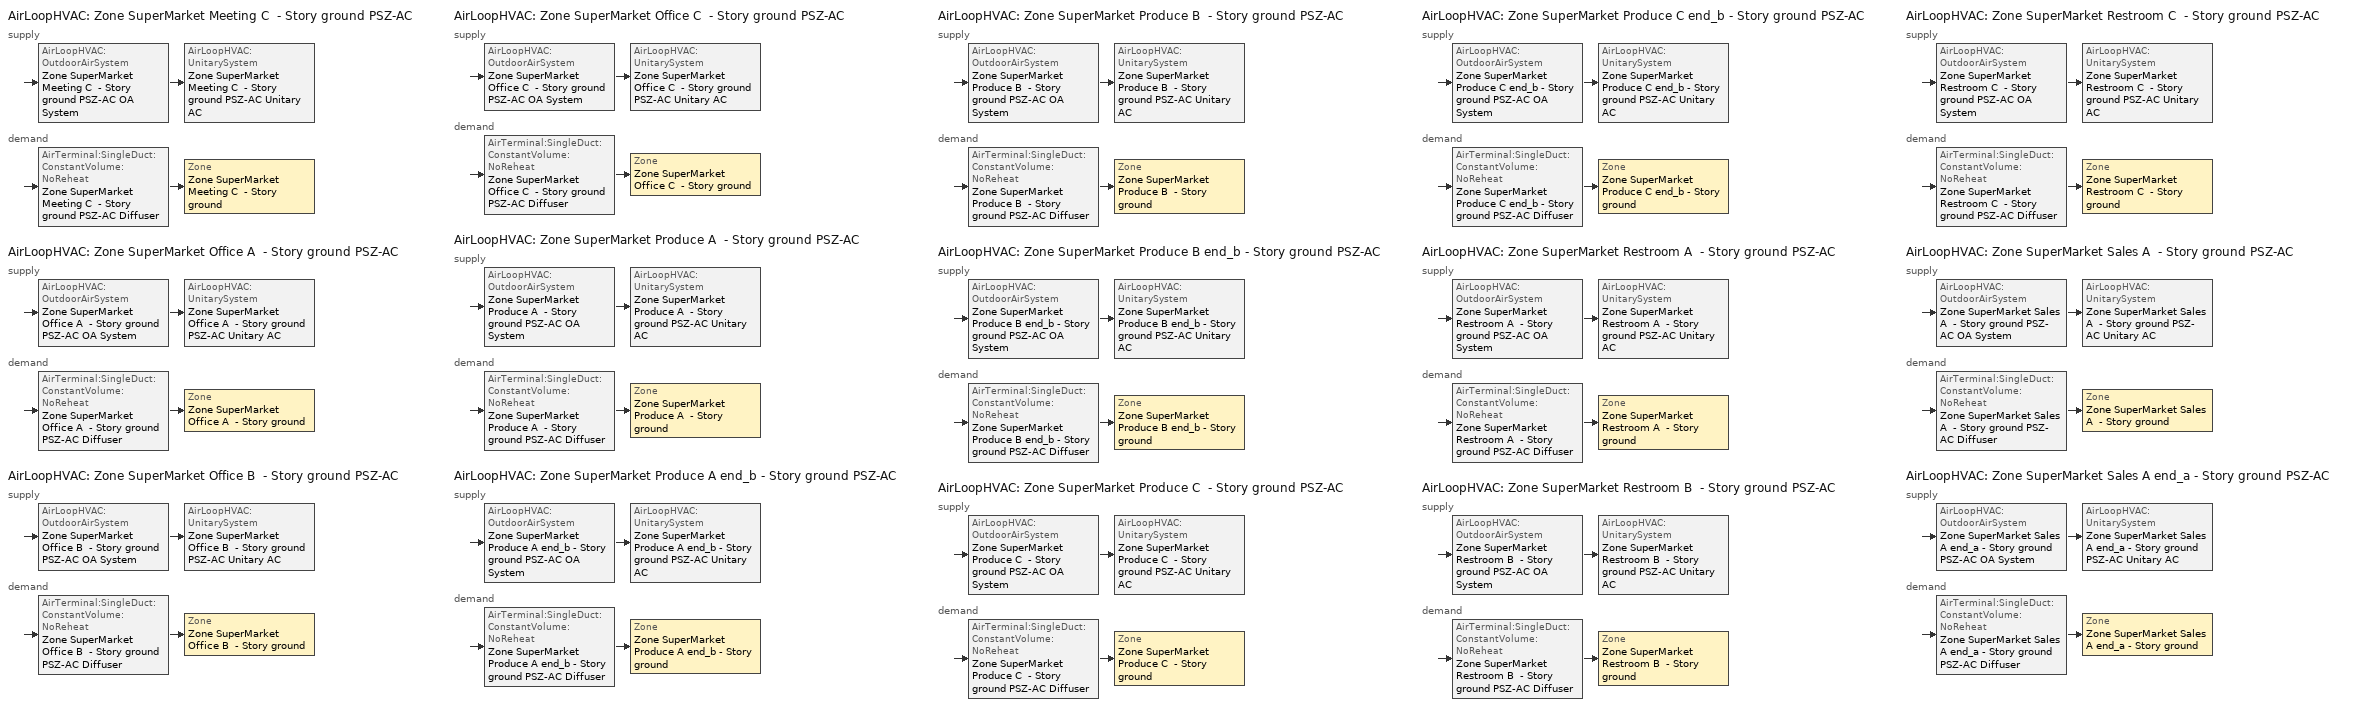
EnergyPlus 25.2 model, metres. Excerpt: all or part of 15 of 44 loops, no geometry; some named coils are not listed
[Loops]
AirLoopHVAC 'Zone SuperMarket Meeting C  - Story ground PSZ-AC'
 supply: AirLoopHVAC:OutdoorAirSystem 'Zone SuperMarket Meeting C  - Story ground PSZ-AC OA System' > AirLoopHVAC:UnitarySystem 'Zone SuperMarket Meeting C  - Story ground PSZ-AC Unitary AC'
 demand: AirTerminal:SingleDuct:ConstantVolume:NoReheat 'Zone SuperMarket Meeting C  - Story ground PSZ-AC Diffuser' > Zone 'Zone SuperMarket Meeting C  - Story ground'
AirLoopHVAC 'Zone SuperMarket Office A  - Story ground PSZ-AC'
 supply: AirLoopHVAC:OutdoorAirSystem 'Zone SuperMarket Office A  - Story ground PSZ-AC OA System' > AirLoopHVAC:UnitarySystem 'Zone SuperMarket Office A  - Story ground PSZ-AC Unitary AC'
 demand: AirTerminal:SingleDuct:ConstantVolume:NoReheat 'Zone SuperMarket Office A  - Story ground PSZ-AC Diffuser' > Zone 'Zone SuperMarket Office A  - Story ground'
AirLoopHVAC 'Zone SuperMarket Office B  - Story ground PSZ-AC'
 supply: AirLoopHVAC:OutdoorAirSystem 'Zone SuperMarket Office B  - Story ground PSZ-AC OA System' > AirLoopHVAC:UnitarySystem 'Zone SuperMarket Office B  - Story ground PSZ-AC Unitary AC'
 demand: AirTerminal:SingleDuct:ConstantVolume:NoReheat 'Zone SuperMarket Office B  - Story ground PSZ-AC Diffuser' > Zone 'Zone SuperMarket Office B  - Story ground'
AirLoopHVAC 'Zone SuperMarket Office C  - Story ground PSZ-AC'
 supply: AirLoopHVAC:OutdoorAirSystem 'Zone SuperMarket Office C  - Story ground PSZ-AC OA System' > AirLoopHVAC:UnitarySystem 'Zone SuperMarket Office C  - Story ground PSZ-AC Unitary AC'
 demand: AirTerminal:SingleDuct:ConstantVolume:NoReheat 'Zone SuperMarket Office C  - Story ground PSZ-AC Diffuser' > Zone 'Zone SuperMarket Office C  - Story ground'
AirLoopHVAC 'Zone SuperMarket Produce A  - Story ground PSZ-AC'
 supply: AirLoopHVAC:OutdoorAirSystem 'Zone SuperMarket Produce A  - Story ground PSZ-AC OA System' > AirLoopHVAC:UnitarySystem 'Zone SuperMarket Produce A  - Story ground PSZ-AC Unitary AC'
 demand: AirTerminal:SingleDuct:ConstantVolume:NoReheat 'Zone SuperMarket Produce A  - Story ground PSZ-AC Diffuser' > Zone 'Zone SuperMarket Produce A  - Story ground'
AirLoopHVAC 'Zone SuperMarket Produce A end_b - Story ground PSZ-AC'
 supply: AirLoopHVAC:OutdoorAirSystem 'Zone SuperMarket Produce A end_b - Story ground PSZ-AC OA System' > AirLoopHVAC:UnitarySystem 'Zone SuperMarket Produce A end_b - Story ground PSZ-AC Unitary AC'
 demand: AirTerminal:SingleDuct:ConstantVolume:NoReheat 'Zone SuperMarket Produce A end_b - Story ground PSZ-AC Diffuser' > Zone 'Zone SuperMarket Produce A end_b - Story ground'
AirLoopHVAC 'Zone SuperMarket Produce B  - Story ground PSZ-AC'
 supply: AirLoopHVAC:OutdoorAirSystem 'Zone SuperMarket Produce B  - Story ground PSZ-AC OA System' > AirLoopHVAC:UnitarySystem 'Zone SuperMarket Produce B  - Story ground PSZ-AC Unitary AC'
 demand: AirTerminal:SingleDuct:ConstantVolume:NoReheat 'Zone SuperMarket Produce B  - Story ground PSZ-AC Diffuser' > Zone 'Zone SuperMarket Produce B  - Story ground'
AirLoopHVAC 'Zone SuperMarket Produce B end_b - Story ground PSZ-AC'
 supply: AirLoopHVAC:OutdoorAirSystem 'Zone SuperMarket Produce B end_b - Story ground PSZ-AC OA System' > AirLoopHVAC:UnitarySystem 'Zone SuperMarket Produce B end_b - Story ground PSZ-AC Unitary AC'
 demand: AirTerminal:SingleDuct:ConstantVolume:NoReheat 'Zone SuperMarket Produce B end_b - Story ground PSZ-AC Diffuser' > Zone 'Zone SuperMarket Produce B end_b - Story ground'
AirLoopHVAC 'Zone SuperMarket Produce C  - Story ground PSZ-AC'
 supply: AirLoopHVAC:OutdoorAirSystem 'Zone SuperMarket Produce C  - Story ground PSZ-AC OA System' > AirLoopHVAC:UnitarySystem 'Zone SuperMarket Produce C  - Story ground PSZ-AC Unitary AC'
 demand: AirTerminal:SingleDuct:ConstantVolume:NoReheat 'Zone SuperMarket Produce C  - Story ground PSZ-AC Diffuser' > Zone 'Zone SuperMarket Produce C  - Story ground'
AirLoopHVAC 'Zone SuperMarket Produce C end_b - Story ground PSZ-AC'
 supply: AirLoopHVAC:OutdoorAirSystem 'Zone SuperMarket Produce C end_b - Story ground PSZ-AC OA System' > AirLoopHVAC:UnitarySystem 'Zone SuperMarket Produce C end_b - Story ground PSZ-AC Unitary AC'
 demand: AirTerminal:SingleDuct:ConstantVolume:NoReheat 'Zone SuperMarket Produce C end_b - Story ground PSZ-AC Diffuser' > Zone 'Zone SuperMarket Produce C end_b - Story ground'
AirLoopHVAC 'Zone SuperMarket Restroom A  - Story ground PSZ-AC'
 supply: AirLoopHVAC:OutdoorAirSystem 'Zone SuperMarket Restroom A  - Story ground PSZ-AC OA System' > AirLoopHVAC:UnitarySystem 'Zone SuperMarket Restroom A  - Story ground PSZ-AC Unitary AC'
 demand: AirTerminal:SingleDuct:ConstantVolume:NoReheat 'Zone SuperMarket Restroom A  - Story ground PSZ-AC Diffuser' > Zone 'Zone SuperMarket Restroom A  - Story ground'
AirLoopHVAC 'Zone SuperMarket Restroom B  - Story ground PSZ-AC'
 supply: AirLoopHVAC:OutdoorAirSystem 'Zone SuperMarket Restroom B  - Story ground PSZ-AC OA System' > AirLoopHVAC:UnitarySystem 'Zone SuperMarket Restroom B  - Story ground PSZ-AC Unitary AC'
 demand: AirTerminal:SingleDuct:ConstantVolume:NoReheat 'Zone SuperMarket Restroom B  - Story ground PSZ-AC Diffuser' > Zone 'Zone SuperMarket Restroom B  - Story ground'
AirLoopHVAC 'Zone SuperMarket Restroom C  - Story ground PSZ-AC'
 supply: AirLoopHVAC:OutdoorAirSystem 'Zone SuperMarket Restroom C  - Story ground PSZ-AC OA System' > AirLoopHVAC:UnitarySystem 'Zone SuperMarket Restroom C  - Story ground PSZ-AC Unitary AC'
 demand: AirTerminal:SingleDuct:ConstantVolume:NoReheat 'Zone SuperMarket Restroom C  - Story ground PSZ-AC Diffuser' > Zone 'Zone SuperMarket Restroom C  - Story ground'
AirLoopHVAC 'Zone SuperMarket Sales A  - Story ground PSZ-AC'
 supply: AirLoopHVAC:OutdoorAirSystem 'Zone SuperMarket Sales A  - Story ground PSZ-AC OA System' > AirLoopHVAC:UnitarySystem 'Zone SuperMarket Sales A  - Story ground PSZ-AC Unitary AC'
 demand: AirTerminal:SingleDuct:ConstantVolume:NoReheat 'Zone SuperMarket Sales A  - Story ground PSZ-AC Diffuser' > Zone 'Zone SuperMarket Sales A  - Story ground'
AirLoopHVAC 'Zone SuperMarket Sales A end_a - Story ground PSZ-AC'
 supply: AirLoopHVAC:OutdoorAirSystem 'Zone SuperMarket Sales A end_a - Story ground PSZ-AC OA System' > AirLoopHVAC:UnitarySystem 'Zone SuperMarket Sales A end_a - Story ground PSZ-AC Unitary AC'
 demand: AirTerminal:SingleDuct:ConstantVolume:NoReheat 'Zone SuperMarket Sales A end_a - Story ground PSZ-AC Diffuser' > Zone 'Zone SuperMarket Sales A end_a - Story ground'
[ZoneControl:Thermostat] Temperature Difference Between Cutout And Setpoint {deltaC}=0
Name | Zone or ZoneList | Control Type Schedule | Control 1
Zone SuperMarket Meeting C  - Story ground Thermostat | Zone SuperMarket Meeting C  - Story ground | Zone SuperMarket Meeting C  - Story ground Thermostat Schedule | SuperMarket Meeting - 90.1-2019 Thermostat 1
Zone SuperMarket Office A  - Story ground Thermostat | Zone SuperMarket Office A  - Story ground | Zone SuperMarket Office A  - Story ground Thermostat Schedule | SuperMarket Office - 90.1-2019 Thermostat 1
Zone SuperMarket Office B  - Story ground Thermostat | Zone SuperMarket Office B  - Story ground | Zone SuperMarket Office B  - Story ground Thermostat Schedule | SuperMarket Office - 90.1-2019 Thermostat 2
Zone SuperMarket Office C  - Story ground Thermostat | Zone SuperMarket Office C  - Story ground | Zone SuperMarket Office C  - Story ground Thermostat Schedule | SuperMarket Office - 90.1-2019 Thermostat
Zone SuperMarket Produce A  - Story ground Thermostat | Zone SuperMarket Produce A  - Story ground | Zone SuperMarket Produce A  - Story ground Thermostat Schedule | SuperMarket Produce - 90.1-2019 Thermostat 3
Zone SuperMarket Produce A end_b - Story ground Thermostat | Zone SuperMarket Produce A end_b - Story ground | Zone SuperMarket Produce A end_b - Story ground Thermostat Schedule | SuperMarket Produce - 90.1-2019 Thermostat
Zone SuperMarket Produce B  - Story ground Thermostat | Zone SuperMarket Produce B  - Story ground | Zone SuperMarket Produce B  - Story ground Thermostat Schedule | SuperMarket Produce - 90.1-2019 Thermostat 2
Zone SuperMarket Produce B end_b - Story ground Thermostat | Zone SuperMarket Produce B end_b - Story ground | Zone SuperMarket Produce B end_b - Story ground Thermostat Schedule | SuperMarket Produce - 90.1-2019 Thermostat 4
Zone SuperMarket Produce C  - Story ground Thermostat | Zone SuperMarket Produce C  - Story ground | Zone SuperMarket Produce C  - Story ground Thermostat Schedule | SuperMarket Produce - 90.1-2019 Thermostat 1
Zone SuperMarket Produce C end_b - Story ground Thermostat | Zone SuperMarket Produce C end_b - Story ground | Zone SuperMarket Produce C end_b - Story ground Thermostat Schedule | SuperMarket Produce - 90.1-2019 Thermostat 5
Zone SuperMarket Restroom A  - Story ground Thermostat | Zone SuperMarket Restroom A  - Story ground | Zone SuperMarket Restroom A  - Story ground Thermostat Schedule | SuperMarket Restroom - 90.1-2019 Thermostat
Zone SuperMarket Restroom B  - Story ground Thermostat | Zone SuperMarket Restroom B  - Story ground | Zone SuperMarket Restroom B  - Story ground Thermostat Schedule | SuperMarket Restroom - 90.1-2019 Thermostat 1
Zone SuperMarket Restroom C  - Story ground Thermostat | Zone SuperMarket Restroom C  - Story ground | Zone SuperMarket Restroom C  - Story ground Thermostat Schedule | SuperMarket Restroom - 90.1-2019 Thermostat 2
Zone SuperMarket Sales A  - Story ground Thermostat | Zone SuperMarket Sales A  - Story ground | Zone SuperMarket Sales A  - Story ground Thermostat Schedule | SuperMarket Sales - 90.1-2019 Thermostat 3
Zone SuperMarket Sales A end_a - Story ground Thermostat | Zone SuperMarket Sales A end_a - Story ground | Zone SuperMarket Sales A end_a - Story ground Thermostat Schedule | SuperMarket Sales - 90.1-2019 Thermostat 4
[ThermostatSetpoint:DualSetpoint]
Name | Heating Setpoint Temperature Schedule | Cooling Setpoint Temperature Schedule
SuperMarket Meeting - 90.1-2019 Thermostat 1; SuperMarket Office - 90.1-2019 Thermostat 1; SuperMarket Office - 90.1-2019 Thermostat 2; SuperMarket Office - 90.1-2019 Thermostat | SuperMarket HtgSetp | SuperMarket ClgSetp
SuperMarket Produce - 90.1-2019 Thermostat 3; SuperMarket Produce - 90.1-2019 Thermostat; SuperMarket Produce - 90.1-2019 Thermostat 2; SuperMarket Produce - 90.1-2019 Thermostat 4; SuperMarket Produce - 90.1-2019 Thermostat 1; SuperMarket Produce - 90.1-2019 Thermostat 5; SuperMarket Restroom - 90.1-2019 Thermostat; SuperMarket Restroom - 90.1-2019 Thermostat 1; SuperMarket Restroom - 90.1-2019 Thermostat 2; SuperMarket Sales - 90.1-2019 Thermostat 3; SuperMarket Sales - 90.1-2019 Thermostat 4 | SuperMarket HtgSetp_Enduse | SuperMarket ClgSetp_Enduse
[AirTerminal:SingleDuct:ConstantVolume:NoReheat] Availability Schedule=Always On Discrete; Maximum Air Flow Rate {m3/s}=AutoSize
Zone SuperMarket Meeting C  - Story ground PSZ-AC Diffuser; Zone SuperMarket Office A  - Story ground PSZ-AC Diffuser; Zone SuperMarket Office B  - Story ground PSZ-AC Diffuser; Zone SuperMarket Office C  - Story ground PSZ-AC Diffuser; Zone SuperMarket Produce A  - Story ground PSZ-AC Diffuser; Zone SuperMarket Produce A end_b - Story ground PSZ-AC Diffuser; Zone SuperMarket Produce B  - Story ground PSZ-AC Diffuser; Zone SuperMarket Produce B end_b - Story ground PSZ-AC Diffuser; Zone SuperMarket Produce C  - Story ground PSZ-AC Diffuser; Zone SuperMarket Produce C end_b - Story ground PSZ-AC Diffuser; Zone SuperMarket Restroom A  - Story ground PSZ-AC Diffuser; Zone SuperMarket Restroom B  - Story ground PSZ-AC Diffuser; Zone SuperMarket Restroom C  - Story ground PSZ-AC Diffuser; Zone SuperMarket Sales A  - Story ground PSZ-AC Diffuser; Zone SuperMarket Sales A end_a - Story ground PSZ-AC Diffuser
[Zone equipment]
Zone SuperMarket Meeting C  - Story ground: Zone SuperMarket Meeting C  - Story ground PSZ-AC Diffuser
Zone SuperMarket Office A  - Story ground: Zone SuperMarket Office A  - Story ground PSZ-AC Diffuser
Zone SuperMarket Office B  - Story ground: Zone SuperMarket Office B  - Story ground PSZ-AC Diffuser
Zone SuperMarket Office C  - Story ground: Zone SuperMarket Office C  - Story ground PSZ-AC Diffuser
Zone SuperMarket Produce A  - Story ground: Zone SuperMarket Produce A  - Story ground PSZ-AC Diffuser
Zone SuperMarket Produce A end_b - Story ground: Zone SuperMarket Produce A end_b - Story ground PSZ-AC Diffuser
Zone SuperMarket Produce B  - Story ground: Zone SuperMarket Produce B  - Story ground PSZ-AC Diffuser
Zone SuperMarket Produce B end_b - Story ground: Zone SuperMarket Produce B end_b - Story ground PSZ-AC Diffuser
Zone SuperMarket Produce C  - Story ground: Zone SuperMarket Produce C  - Story ground PSZ-AC Diffuser
Zone SuperMarket Produce C end_b - Story ground: Zone SuperMarket Produce C end_b - Story ground PSZ-AC Diffuser
Zone SuperMarket Restroom A  - Story ground: Zone SuperMarket Restroom A  - Story ground PSZ-AC Diffuser
Zone SuperMarket Restroom B  - Story ground: Zone SuperMarket Restroom B  - Story ground PSZ-AC Diffuser
Zone SuperMarket Restroom C  - Story ground: Zone SuperMarket Restroom C  - Story ground PSZ-AC Diffuser
Zone SuperMarket Sales A  - Story ground: Zone SuperMarket Sales A  - Story ground PSZ-AC Diffuser
Zone SuperMarket Sales A end_a - Story ground: Zone SuperMarket Sales A end_a - Story ground PSZ-AC Diffuser
[Sizing:Zone] Zone Cooling Design Supply Air Temperature Input Method=SupplyAirTemperature; Zone Cooling Design Supply Air Temperature {C}=12.7778; Zone Cooling Design Supply Air Temperature Difference {deltaC}=11.11; Zone Heating Design Supply Air Temperature Input Method=SupplyAirTemperature; Zone Heating Design Supply Air Temperature {C}=50; Zone Heating Design Supply Air Temperature Difference {deltaC}=11.11; Zone Cooling Design Supply Air Humidity Ratio {kgWater/kgDryAir}=0.0085; Zone Heating Design Supply Air Humidity Ratio {kgWater/kgDryAir}=0.008; Cooling Design Air Flow Method=DesignDay; Cooling Design Air Flow Rate {m3/s}=0; Cooling Minimum Air Flow per Zone Floor Area {m3/s-m2}=0.000762; Cooling Minimum Air Flow {m3/s}=0; Cooling Minimum Air Flow Fraction=0; Heating Design Air Flow Method=DesignDay; Heating Design Air Flow Rate {m3/s}=0; Heating Maximum Air Flow per Zone Floor Area {m3/s-m2}=0.002032; Heating Maximum Air Flow {m3/s}=0.141576; Heating Maximum Air Flow Fraction=1; Account for Dedicated Outdoor Air System=No; Zone Load Sizing Method=Sensible Load Only No Latent Load; Zone Latent Cooling Design Supply Air Humidity Ratio Input Method=HumidityRatioDifference; Zone Cooling Design Supply Air Humidity Ratio Difference {kgWater/kgDryAir}=0.005; Zone Latent Heating Design Supply Air Humidity Ratio Input Method=HumidityRatioDifference; Zone Humidification Design Supply Air Humidity Ratio Difference {kgWater/kgDryAir}=0.005; Type of Space Sum to Use=Coincident; Heating Coil Sizing Method=None; Maximum Heating Capacity To Cooling Load Sizing Ratio {W/W}=1
Name | Design Specification Outdoor Air Object
Zone SuperMarket Meeting C  - Story ground | SuperMarket Meeting Ventilation
Zone SuperMarket Office A  - Story ground; Zone SuperMarket Office B  - Story ground; Zone SuperMarket Office C  - Story ground | SuperMarket Office Ventilation
Zone SuperMarket Produce A  - Story ground; Zone SuperMarket Produce A end_b - Story ground; Zone SuperMarket Produce B  - Story ground; Zone SuperMarket Produce B end_b - Story ground; Zone SuperMarket Produce C  - Story ground; Zone SuperMarket Produce C end_b - Story ground | SuperMarket Produce Ventilation
Zone SuperMarket Restroom A  - Story ground; Zone SuperMarket Restroom B  - Story ground; Zone SuperMarket Restroom C  - Story ground | SuperMarket Restroom Ventilation
Zone SuperMarket Sales A  - Story ground; Zone SuperMarket Sales A end_a - Story ground | SuperMarket Sales Ventilation
[DesignSpecification:OutdoorAir] Outdoor Air Method=Sum; Outdoor Air Flow per Zone {m3/s}=0; Outdoor Air Flow Air Changes per Hour {1/hr}=0
Name | Outdoor Air Flow per Person {m3/s-person} | Outdoor Air Flow per Zone Floor Area {m3/s-m2}
SuperMarket Meeting Ventilation; SuperMarket Office Ventilation | 0.00235974 | 0.0003048
SuperMarket Produce Ventilation; SuperMarket Sales Ventilation | 0.00353961 | 0.0003048
SuperMarket Restroom Ventilation | 0 | 0.0052832
[AirLoopHVAC] Design Supply Air Flow Rate {m3/s}=AutoSize; Design Return Air Flow Fraction of Supply Air Flow=1
Zone SuperMarket Meeting C  - Story ground PSZ-AC; Zone SuperMarket Office A  - Story ground PSZ-AC; Zone SuperMarket Office B  - Story ground PSZ-AC; Zone SuperMarket Office C  - Story ground PSZ-AC; Zone SuperMarket Produce A  - Story ground PSZ-AC; Zone SuperMarket Produce A end_b - Story ground PSZ-AC; Zone SuperMarket Produce B  - Story ground PSZ-AC; Zone SuperMarket Produce B end_b - Story ground PSZ-AC; Zone SuperMarket Produce C  - Story ground PSZ-AC; Zone SuperMarket Produce C end_b - Story ground PSZ-AC; Zone SuperMarket Restroom A  - Story ground PSZ-AC; Zone SuperMarket Restroom B  - Story ground PSZ-AC; Zone SuperMarket Restroom C  - Story ground PSZ-AC; Zone SuperMarket Sales A  - Story ground PSZ-AC; Zone SuperMarket Sales A end_a - Story ground PSZ-AC
[Sizing:System] Type of Load to Size On=Sensible; Design Outdoor Air Flow Rate {m3/s}=Autosize; Central Heating Maximum System Air Flow Ratio=1; Preheat Design Temperature {C}=7.22222; Preheat Design Humidity Ratio {kgWater/kgDryAir}=0.008; Precool Design Temperature {C}=12.7778; Precool Design Humidity Ratio {kgWater/kgDryAir}=0.008; Central Cooling Design Supply Air Temperature {C}=12.7778; Central Heating Design Supply Air Temperature {C}=50; Type of Zone Sum to Use=Coincident; 100% Outdoor Air in Cooling=No; 100% Outdoor Air in Heating=No; Central Cooling Design Supply Air Humidity Ratio {kgWater/kgDryAir}=0.0085; Central Heating Design Supply Air Humidity Ratio {kgWater/kgDryAir}=0.008; Cooling Supply Air Flow Rate Method=DesignDay; Cooling Supply Air Flow Rate {m3/s}=0; Cooling Supply Air Flow Rate Per Floor Area {m3/s-m2}=0.00996765; Cooling Fraction of Autosized Cooling Supply Air Flow Rate=1; Cooling Supply Air Flow Rate Per Unit Cooling Capacity {m3/s-W}=3.94755e-05; Heating Supply Air Flow Rate Method=DesignDay; Heating Supply Air Flow Rate {m3/s}=0; Heating Supply Air Flow Rate Per Floor Area {m3/s-m2}=0.00996765; Heating Fraction of Autosized Heating Supply Air Flow Rate=1; Heating Fraction of Autosized Cooling Supply Air Flow Rate=1; Heating Supply Air Flow Rate Per Unit Heating Capacity {m3/s-W}=3.15882e-05; System Outdoor Air Method=ZoneSum; Zone Maximum Outdoor Air Fraction=1; Cooling Design Capacity Method=CoolingDesignCapacity; Cooling Design Capacity {W}=Autosize; Cooling Design Capacity Per Floor Area {W/m2}=234.7; Fraction of Autosized Cooling Design Capacity=1; Heating Design Capacity Method=HeatingDesignCapacity; Heating Design Capacity {W}=Autosize; Heating Design Capacity Per Floor Area {W/m2}=157; Fraction of Autosized Heating Design Capacity=1; Central Cooling Capacity Control Method=OnOff; Occupant Diversity=Autosize; Heating Coil Sizing Method=None; Maximum Heating Capacity To Cooling Capacity Sizing Ratio {W/W}=1
Zone SuperMarket Meeting C  - Story ground PSZ-AC; Zone SuperMarket Office A  - Story ground PSZ-AC; Zone SuperMarket Office B  - Story ground PSZ-AC; Zone SuperMarket Office C  - Story ground PSZ-AC; Zone SuperMarket Produce A  - Story ground PSZ-AC; Zone SuperMarket Produce A end_b - Story ground PSZ-AC; Zone SuperMarket Produce B  - Story ground PSZ-AC; Zone SuperMarket Produce B end_b - Story ground PSZ-AC; Zone SuperMarket Produce C  - Story ground PSZ-AC; Zone SuperMarket Produce C end_b - Story ground PSZ-AC; Zone SuperMarket Restroom A  - Story ground PSZ-AC; Zone SuperMarket Restroom B  - Story ground PSZ-AC; Zone SuperMarket Restroom C  - Story ground PSZ-AC; Zone SuperMarket Sales A  - Story ground PSZ-AC; Zone SuperMarket Sales A end_a - Story ground PSZ-AC
[Controller:OutdoorAir] Minimum Outdoor Air Flow Rate {m3/s}=Autosize; Maximum Outdoor Air Flow Rate {m3/s}=Autosize; Economizer Control Type=NoEconomizer; Economizer Control Action Type=ModulateFlow; Economizer Maximum Limit Dry-Bulb Temperature {C}=28; Economizer Maximum Limit Enthalpy {J/kg}=64000; Lockout Type=NoLockout; Minimum Limit Type=FixedMinimum; Minimum Outdoor Air Schedule=Always On Discrete; High Humidity Control=No; High Humidity Outdoor Air Flow Ratio=1; Control High Indoor Humidity Based on Outdoor Humidity Ratio=Yes; Heat Recovery Bypass Control Type=BypassWhenWithinEconomizerLimits; Economizer Operation Staging=InterlockedWithMechanicalCooling
Name | Mechanical Ventilation Controller
Zone SuperMarket Meeting C  - Story ground PSZ-AC OA System Controller | Controller Mechanical Ventilation 21
Zone SuperMarket Office A  - Story ground PSZ-AC OA System Controller | Controller Mechanical Ventilation 16
Zone SuperMarket Office B  - Story ground PSZ-AC OA System Controller | Controller Mechanical Ventilation 17
Zone SuperMarket Office C  - Story ground PSZ-AC OA System Controller | Controller Mechanical Ventilation 18
Zone SuperMarket Produce A  - Story ground PSZ-AC OA System Controller | Controller Mechanical Ventilation 22
Zone SuperMarket Produce A end_b - Story ground PSZ-AC OA System Controller | Controller Mechanical Ventilation 23
Zone SuperMarket Produce B  - Story ground PSZ-AC OA System Controller | Controller Mechanical Ventilation 24
Zone SuperMarket Produce B end_b - Story ground PSZ-AC OA System Controller | Controller Mechanical Ventilation 25
Zone SuperMarket Produce C  - Story ground PSZ-AC OA System Controller | Controller Mechanical Ventilation 26
Zone SuperMarket Produce C end_b - Story ground PSZ-AC OA System Controller | Controller Mechanical Ventilation 27
Zone SuperMarket Restroom A  - Story ground PSZ-AC OA System Controller | Controller Mechanical Ventilation 10
Zone SuperMarket Restroom B  - Story ground PSZ-AC OA System Controller | Controller Mechanical Ventilation 11
Zone SuperMarket Restroom C  - Story ground PSZ-AC OA System Controller | Controller Mechanical Ventilation 12
Zone SuperMarket Sales A  - Story ground PSZ-AC OA System Controller | Controller Mechanical Ventilation 29
Zone SuperMarket Sales A end_a - Story ground PSZ-AC OA System Controller | Controller Mechanical Ventilation 30
[Controller:MechanicalVentilation] Availability Schedule=Always On Discrete; Demand Controlled Ventilation=No; System Outdoor Air Method=ZoneSum
Name | Zone or ZoneList Name 1 | Design Specification Outdoor Air Object Name 1
Controller Mechanical Ventilation 21 | Zone SuperMarket Meeting C  - Story ground | SuperMarket Meeting Ventilation
Controller Mechanical Ventilation 16 | Zone SuperMarket Office A  - Story ground | SuperMarket Office Ventilation
Controller Mechanical Ventilation 17 | Zone SuperMarket Office B  - Story ground | SuperMarket Office Ventilation
Controller Mechanical Ventilation 18 | Zone SuperMarket Office C  - Story ground | SuperMarket Office Ventilation
Controller Mechanical Ventilation 22 | Zone SuperMarket Produce A  - Story ground | SuperMarket Produce Ventilation
Controller Mechanical Ventilation 23 | Zone SuperMarket Produce A end_b - Story ground | SuperMarket Produce Ventilation
Controller Mechanical Ventilation 24 | Zone SuperMarket Produce B  - Story ground | SuperMarket Produce Ventilation
Controller Mechanical Ventilation 25 | Zone SuperMarket Produce B end_b - Story ground | SuperMarket Produce Ventilation
Controller Mechanical Ventilation 26 | Zone SuperMarket Produce C  - Story ground | SuperMarket Produce Ventilation
Controller Mechanical Ventilation 27 | Zone SuperMarket Produce C end_b - Story ground | SuperMarket Produce Ventilation
Controller Mechanical Ventilation 10 | Zone SuperMarket Restroom A  - Story ground | SuperMarket Restroom Ventilation
Controller Mechanical Ventilation 11 | Zone SuperMarket Restroom B  - Story ground | SuperMarket Restroom Ventilation
Controller Mechanical Ventilation 12 | Zone SuperMarket Restroom C  - Story ground | SuperMarket Restroom Ventilation
Controller Mechanical Ventilation 29 | Zone SuperMarket Sales A  - Story ground | SuperMarket Sales Ventilation
Controller Mechanical Ventilation 30 | Zone SuperMarket Sales A end_a - Story ground | SuperMarket Sales Ventilation
[SetpointManager:MixedAir] Control Variable=Temperature
Name | Setpoint Node or NodeList
Zone SuperMarket Meeting C  - Story ground PSZ-AC Mixed Air Node OS Default SPM | Zone SuperMarket Meeting C  - Story ground PSZ-AC Mixed Air Node
Zone SuperMarket Office A  - Story ground PSZ-AC Mixed Air Node OS Default SPM | Zone SuperMarket Office A  - Story ground PSZ-AC Mixed Air Node
Zone SuperMarket Office B  - Story ground PSZ-AC Mixed Air Node OS Default SPM | Zone SuperMarket Office B  - Story ground PSZ-AC Mixed Air Node
Zone SuperMarket Office C  - Story ground PSZ-AC Mixed Air Node OS Default SPM | Zone SuperMarket Office C  - Story ground PSZ-AC Mixed Air Node
Zone SuperMarket Produce A  - Story ground PSZ-AC Mixed Air Node OS Default SPM | Zone SuperMarket Produce A  - Story ground PSZ-AC Mixed Air Node
Zone SuperMarket Produce A end_b - Story ground PSZ-AC Mixed Air Node OS Default SPM | Zone SuperMarket Produce A end_b - Story ground PSZ-AC Mixed Air Node
Zone SuperMarket Produce B  - Story ground PSZ-AC Mixed Air Node OS Default SPM | Zone SuperMarket Produce B  - Story ground PSZ-AC Mixed Air Node
Zone SuperMarket Produce B end_b - Story ground PSZ-AC Mixed Air Node OS Default SPM | Zone SuperMarket Produce B end_b - Story ground PSZ-AC Mixed Air Node
Zone SuperMarket Produce C  - Story ground PSZ-AC Mixed Air Node OS Default SPM | Zone SuperMarket Produce C  - Story ground PSZ-AC Mixed Air Node
Zone SuperMarket Produce C end_b - Story ground PSZ-AC Mixed Air Node OS Default SPM | Zone SuperMarket Produce C end_b - Story ground PSZ-AC Mixed Air Node
Zone SuperMarket Restroom A  - Story ground PSZ-AC Mixed Air Node OS Default SPM | Zone SuperMarket Restroom A  - Story ground PSZ-AC Mixed Air Node
Zone SuperMarket Restroom B  - Story ground PSZ-AC Mixed Air Node OS Default SPM | Zone SuperMarket Restroom B  - Story ground PSZ-AC Mixed Air Node
Zone SuperMarket Restroom C  - Story ground PSZ-AC Mixed Air Node OS Default SPM | Zone SuperMarket Restroom C  - Story ground PSZ-AC Mixed Air Node
Zone SuperMarket Sales A  - Story ground PSZ-AC Mixed Air Node OS Default SPM | Zone SuperMarket Sales A  - Story ground PSZ-AC Mixed Air Node
Zone SuperMarket Sales A end_a - Story ground PSZ-AC Mixed Air Node OS Default SPM | Zone SuperMarket Sales A end_a - Story ground PSZ-AC Mixed Air Node
[AirLoopHVAC:UnitarySystem] Control Type=Load; Dehumidification Control Type=None; Availability Schedule=Always On Discrete; Fan Placement=DrawThrough; Supply Air Fan Operating Mode Schedule=Always On Discrete; DX Heating Coil Sizing Ratio=1; Use DOAS DX Cooling Coil=No; Minimum Supply Air Temperature {C}=2; Latent Load Control=SensibleOnlyLoadControl; Cooling Supply Air Flow Rate Method=SupplyAirFlowRate; Cooling Supply Air Flow Rate {m3/s}=Autosize; Heating Supply Air Flow Rate Method=SupplyAirFlowRate; Heating Supply Air Flow Rate {m3/s}=Autosize; No Load Supply Air Flow Rate Method=None; No Load Supply Air Flow Rate Control Set To Low Speed=Yes; Maximum Supply Air Temperature {C}=80; Maximum Outdoor Dry-Bulb Temperature for Supplemental Heater Operation {C}=21; Ancillary On-Cycle Electric Power {W}=0; Ancillary Off-Cycle Electric Power {W}=0
Name | Controlling Zone or Thermostat Location | Supply Fan | Heating Coil | Cooling Coil | Supplemental Heating Coil
Zone SuperMarket Meeting C  - Story ground PSZ-AC Unitary AC | Zone SuperMarket Meeting C  - Story ground | Zone SuperMarket Meeting C  - Story ground PSZ-AC Fan | Zone SuperMarket Meeting C  - Story ground PSZ-AC Water Htg Coil | Zone SuperMarket Meeting C  - Story ground PSZ-AC 1spd DX AC Clg Coil | Zone SuperMarket Meeting C  - Story ground PSZ-AC Electric Backup Htg Coil
Zone SuperMarket Office A  - Story ground PSZ-AC Unitary AC | Zone SuperMarket Office A  - Story ground | Zone SuperMarket Office A  - Story ground PSZ-AC Fan | Zone SuperMarket Office A  - Story ground PSZ-AC Water Htg Coil | Zone SuperMarket Office A  - Story ground PSZ-AC 1spd DX AC Clg Coil | Zone SuperMarket Office A  - Story ground PSZ-AC Electric Backup Htg Coil
Zone SuperMarket Office B  - Story ground PSZ-AC Unitary AC | Zone SuperMarket Office B  - Story ground | Zone SuperMarket Office B  - Story ground PSZ-AC Fan | Zone SuperMarket Office B  - Story ground PSZ-AC Water Htg Coil | Zone SuperMarket Office B  - Story ground PSZ-AC 1spd DX AC Clg Coil | Zone SuperMarket Office B  - Story ground PSZ-AC Electric Backup Htg Coil
Zone SuperMarket Office C  - Story ground PSZ-AC Unitary AC | Zone SuperMarket Office C  - Story ground | Zone SuperMarket Office C  - Story ground PSZ-AC Fan | Zone SuperMarket Office C  - Story ground PSZ-AC Water Htg Coil | Zone SuperMarket Office C  - Story ground PSZ-AC 1spd DX AC Clg Coil | Zone SuperMarket Office C  - Story ground PSZ-AC Electric Backup Htg Coil
Zone SuperMarket Produce A  - Story ground PSZ-AC Unitary AC | Zone SuperMarket Produce A  - Story ground | Zone SuperMarket Produce A  - Story ground PSZ-AC Fan | Zone SuperMarket Produce A  - Story ground PSZ-AC Water Htg Coil | Zone SuperMarket Produce A  - Story ground PSZ-AC 1spd DX AC Clg Coil | Zone SuperMarket Produce A  - Story ground PSZ-AC Electric Backup Htg Coil
Zone SuperMarket Produce A end_b - Story ground PSZ-AC Unitary AC | Zone SuperMarket Produce A end_b - Story ground | Zone SuperMarket Produce A end_b - Story ground PSZ-AC Fan | Zone SuperMarket Produce A end_b - Story ground PSZ-AC Water Htg Coil | Zone SuperMarket Produce A end_b - Story ground PSZ-AC 1spd DX AC Clg Coil | Zone SuperMarket Produce A end_b - Story ground PSZ-AC Electric Backup Htg Coil
Zone SuperMarket Produce B  - Story ground PSZ-AC Unitary AC | Zone SuperMarket Produce B  - Story ground | Zone SuperMarket Produce B  - Story ground PSZ-AC Fan | Zone SuperMarket Produce B  - Story ground PSZ-AC Water Htg Coil | Zone SuperMarket Produce B  - Story ground PSZ-AC 1spd DX AC Clg Coil | Zone SuperMarket Produce B  - Story ground PSZ-AC Electric Backup Htg Coil
Zone SuperMarket Produce B end_b - Story ground PSZ-AC Unitary AC | Zone SuperMarket Produce B end_b - Story ground | Zone SuperMarket Produce B end_b - Story ground PSZ-AC Fan | Zone SuperMarket Produce B end_b - Story ground PSZ-AC Water Htg Coil | Zone SuperMarket Produce B end_b - Story ground PSZ-AC 1spd DX AC Clg Coil | Zone SuperMarket Produce B end_b - Story ground PSZ-AC Electric Backup Htg Coil
Zone SuperMarket Produce C  - Story ground PSZ-AC Unitary AC | Zone SuperMarket Produce C  - Story ground | Zone SuperMarket Produce C  - Story ground PSZ-AC Fan | Zone SuperMarket Produce C  - Story ground PSZ-AC Water Htg Coil | Zone SuperMarket Produce C  - Story ground PSZ-AC 1spd DX AC Clg Coil | Zone SuperMarket Produce C  - Story ground PSZ-AC Electric Backup Htg Coil
Zone SuperMarket Produce C end_b - Story ground PSZ-AC Unitary AC | Zone SuperMarket Produce C end_b - Story ground | Zone SuperMarket Produce C end_b - Story ground PSZ-AC Fan | Zone SuperMarket Produce C end_b - Story ground PSZ-AC Water Htg Coil | Zone SuperMarket Produce C end_b - Story ground PSZ-AC 1spd DX AC Clg Coil | Zone SuperMarket Produce C end_b - Story ground PSZ-AC Electric Backup Htg Coil
Zone SuperMarket Restroom A  - Story ground PSZ-AC Unitary AC | Zone SuperMarket Restroom A  - Story ground | Zone SuperMarket Restroom A  - Story ground PSZ-AC Fan | Zone SuperMarket Restroom A  - Story ground PSZ-AC Water Htg Coil | Zone SuperMarket Restroom A  - Story ground PSZ-AC 1spd DX AC Clg Coil | Zone SuperMarket Restroom A  - Story ground PSZ-AC Electric Backup Htg Coil
Zone SuperMarket Restroom B  - Story ground PSZ-AC Unitary AC | Zone SuperMarket Restroom B  - Story ground | Zone SuperMarket Restroom B  - Story ground PSZ-AC Fan | Zone SuperMarket Restroom B  - Story ground PSZ-AC Water Htg Coil | Zone SuperMarket Restroom B  - Story ground PSZ-AC 1spd DX AC Clg Coil | Zone SuperMarket Restroom B  - Story ground PSZ-AC Electric Backup Htg Coil
Zone SuperMarket Restroom C  - Story ground PSZ-AC Unitary AC | Zone SuperMarket Restroom C  - Story ground | Zone SuperMarket Restroom C  - Story ground PSZ-AC Fan | Zone SuperMarket Restroom C  - Story ground PSZ-AC Water Htg Coil | Zone SuperMarket Restroom C  - Story ground PSZ-AC 1spd DX AC Clg Coil | Zone SuperMarket Restroom C  - Story ground PSZ-AC Electric Backup Htg Coil
Zone SuperMarket Sales A  - Story ground PSZ-AC Unitary AC | Zone SuperMarket Sales A  - Story ground | Zone SuperMarket Sales A  - Story ground PSZ-AC Fan | Zone SuperMarket Sales A  - Story ground PSZ-AC Water Htg Coil | Zone SuperMarket Sales A  - Story ground PSZ-AC 1spd DX AC Clg Coil | Zone SuperMarket Sales A  - Story ground PSZ-AC Electric Backup Htg Coil
Zone SuperMarket Sales A end_a - Story ground PSZ-AC Unitary AC | Zone SuperMarket Sales A end_a - Story ground | Zone SuperMarket Sales A end_a - Story ground PSZ-AC Fan | Zone SuperMarket Sales A end_a - Story ground PSZ-AC Water Htg Coil | Zone SuperMarket Sales A end_a - Story ground PSZ-AC 1spd DX AC Clg Coil | Zone SuperMarket Sales A end_a - Story ground PSZ-AC Electric Backup Htg Coil
[Fan:OnOff] Availability Schedule=Always On Discrete; Fan Total Efficiency=0.54; Pressure Rise {Pa}=622.722; Maximum Flow Rate {m3/s}=Autosize; Motor Efficiency=0.9; Motor In Airstream Fraction=1
Name | Fan Power Ratio Function of Speed Ratio Curve | Fan Efficiency Ratio Function of Speed Ratio Curve
Zone SuperMarket Meeting C  - Story ground PSZ-AC Fan | Fan On Off Power Curve 20 | Fan On Off Efficiency Curve 20
Zone SuperMarket Office A  - Story ground PSZ-AC Fan | Fan On Off Power Curve 15 | Fan On Off Efficiency Curve 15
Zone SuperMarket Office B  - Story ground PSZ-AC Fan | Fan On Off Power Curve 16 | Fan On Off Efficiency Curve 16
Zone SuperMarket Office C  - Story ground PSZ-AC Fan | Fan On Off Power Curve 17 | Fan On Off Efficiency Curve 17
Zone SuperMarket Produce A  - Story ground PSZ-AC Fan | Fan On Off Power Curve 21 | Fan On Off Efficiency Curve 21
Zone SuperMarket Produce A end_b - Story ground PSZ-AC Fan | Fan On Off Power Curve 22 | Fan On Off Efficiency Curve 22
Zone SuperMarket Produce B  - Story ground PSZ-AC Fan | Fan On Off Power Curve 23 | Fan On Off Efficiency Curve 23
Zone SuperMarket Produce B end_b - Story ground PSZ-AC Fan | Fan On Off Power Curve 24 | Fan On Off Efficiency Curve 24
Zone SuperMarket Produce C  - Story ground PSZ-AC Fan | Fan On Off Power Curve 25 | Fan On Off Efficiency Curve 25
Zone SuperMarket Produce C end_b - Story ground PSZ-AC Fan | Fan On Off Power Curve 26 | Fan On Off Efficiency Curve 26
Zone SuperMarket Restroom A  - Story ground PSZ-AC Fan | Fan On Off Power Curve 9 | Fan On Off Efficiency Curve 9
Zone SuperMarket Restroom B  - Story ground PSZ-AC Fan | Fan On Off Power Curve 10 | Fan On Off Efficiency Curve 10
Zone SuperMarket Restroom C  - Story ground PSZ-AC Fan | Fan On Off Power Curve 11 | Fan On Off Efficiency Curve 11
Zone SuperMarket Sales A  - Story ground PSZ-AC Fan | Fan On Off Power Curve 28 | Fan On Off Efficiency Curve 28
Zone SuperMarket Sales A end_a - Story ground PSZ-AC Fan | Fan On Off Power Curve 29 | Fan On Off Efficiency Curve 29
[Coil:Cooling:DX:SingleSpeed] Availability Schedule=Always On Discrete; Gross Rated Total Cooling Capacity {W}=Autosize; Gross Rated Sensible Heat Ratio=Autosize; Gross Rated Cooling COP {W/W}=3; Rated Air Flow Rate {m3/s}=Autosize; Rated Evaporator Fan Power Per Volume Flow Rate 2017 {W/(m3/s)}=773.3; Rated Evaporator Fan Power Per Volume Flow Rate 2023 {W/(m3/s)}=934.4; Minimum Outdoor Dry-Bulb Temperature for Compressor Operation {C}=-25; Nominal Time for Condensate Removal to Begin {s}=0; Ratio of Initial Moisture Evaporation Rate and Steady State Latent Capacity=0; Maximum Cycling Rate {cycles/hr}=0; Latent Capacity Time Constant {s}=0; Condenser Type=AirCooled; Evaporative Condenser Effectiveness=0.9; Evaporative Condenser Air Flow Rate {m3/s}=Autosize; Evaporative Condenser Pump Rated Power Consumption {W}=Autosize; Crankcase Heater Capacity {W}=0; Maximum Outdoor Dry-Bulb Temperature for Crankcase Heater Operation {C}=10; Basin Heater Capacity {W/K}=0; Basin Heater Setpoint Temperature {C}=2
Name | Total Cooling Capacity Function of Temperature Curve | Total Cooling Capacity Function of Flow Fraction Curve | Energy Input Ratio Function of Temperature Curve | Energy Input Ratio Function of Flow Fraction Curve | Part Load Fraction Correlation Curve
Zone SuperMarket Meeting C  - Story ground PSZ-AC 1spd DX AC Clg Coil | Curve Biquadratic 83 | Curve Quadratic 124 | Curve Biquadratic 84 | Curve Quadratic 125 | Curve Quadratic 126
Zone SuperMarket Office A  - Story ground PSZ-AC 1spd DX AC Clg Coil | Curve Biquadratic 63 | Curve Quadratic 94 | Curve Biquadratic 64 | Curve Quadratic 95 | Curve Quadratic 96
Zone SuperMarket Office B  - Story ground PSZ-AC 1spd DX AC Clg Coil | Curve Biquadratic 67 | Curve Quadratic 100 | Curve Biquadratic 68 | Curve Quadratic 101 | Curve Quadratic 102
Zone SuperMarket Office C  - Story ground PSZ-AC 1spd DX AC Clg Coil | Curve Biquadratic 71 | Curve Quadratic 106 | Curve Biquadratic 72 | Curve Quadratic 107 | Curve Quadratic 108
Zone SuperMarket Produce A  - Story ground PSZ-AC 1spd DX AC Clg Coil | Curve Biquadratic 87 | Curve Quadratic 130 | Curve Biquadratic 88 | Curve Quadratic 131 | Curve Quadratic 132
Zone SuperMarket Produce A end_b - Story ground PSZ-AC 1spd DX AC Clg Coil | Curve Biquadratic 91 | Curve Quadratic 136 | Curve Biquadratic 92 | Curve Quadratic 137 | Curve Quadratic 138
Zone SuperMarket Produce B  - Story ground PSZ-AC 1spd DX AC Clg Coil | Curve Biquadratic 95 | Curve Quadratic 142 | Curve Biquadratic 96 | Curve Quadratic 143 | Curve Quadratic 144
Zone SuperMarket Produce B end_b - Story ground PSZ-AC 1spd DX AC Clg Coil | Curve Biquadratic 99 | Curve Quadratic 148 | Curve Biquadratic 100 | Curve Quadratic 149 | Curve Quadratic 150
Zone SuperMarket Produce C  - Story ground PSZ-AC 1spd DX AC Clg Coil | Curve Biquadratic 103 | Curve Quadratic 154 | Curve Biquadratic 104 | Curve Quadratic 155 | Curve Quadratic 156
Zone SuperMarket Produce C end_b - Story ground PSZ-AC 1spd DX AC Clg Coil | Curve Biquadratic 107 | Curve Quadratic 160 | Curve Biquadratic 108 | Curve Quadratic 161 | Curve Quadratic 162
Zone SuperMarket Restroom A  - Story ground PSZ-AC 1spd DX AC Clg Coil | Curve Biquadratic 39 | Curve Quadratic 58 | Curve Biquadratic 40 | Curve Quadratic 59 | Curve Quadratic 60
Zone SuperMarket Restroom B  - Story ground PSZ-AC 1spd DX AC Clg Coil | Curve Biquadratic 43 | Curve Quadratic 64 | Curve Biquadratic 44 | Curve Quadratic 65 | Curve Quadratic 66
Zone SuperMarket Restroom C  - Story ground PSZ-AC 1spd DX AC Clg Coil | Curve Biquadratic 47 | Curve Quadratic 70 | Curve Biquadratic 48 | Curve Quadratic 71 | Curve Quadratic 72
Zone SuperMarket Sales A  - Story ground PSZ-AC 1spd DX AC Clg Coil | Curve Biquadratic 115 | Curve Quadratic 172 | Curve Biquadratic 116 | Curve Quadratic 173 | Curve Quadratic 174
Zone SuperMarket Sales A end_a - Story ground PSZ-AC 1spd DX AC Clg Coil | Curve Biquadratic 119 | Curve Quadratic 178 | Curve Biquadratic 120 | Curve Quadratic 179 | Curve Quadratic 180
[Coil:Heating:Electric] Availability Schedule=Always On Discrete; Efficiency=1; Nominal Capacity {W}=Autosize
Zone SuperMarket Meeting C  - Story ground PSZ-AC Electric Backup Htg Coil; Zone SuperMarket Office A  - Story ground PSZ-AC Electric Backup Htg Coil; Zone SuperMarket Office B  - Story ground PSZ-AC Electric Backup Htg Coil; Zone SuperMarket Office C  - Story ground PSZ-AC Electric Backup Htg Coil; Zone SuperMarket Produce A  - Story ground PSZ-AC Electric Backup Htg Coil; Zone SuperMarket Produce A end_b - Story ground PSZ-AC Electric Backup Htg Coil; Zone SuperMarket Produce B  - Story ground PSZ-AC Electric Backup Htg Coil; Zone SuperMarket Produce B end_b - Story ground PSZ-AC Electric Backup Htg Coil; Zone SuperMarket Produce C  - Story ground PSZ-AC Electric Backup Htg Coil; Zone SuperMarket Produce C end_b - Story ground PSZ-AC Electric Backup Htg Coil; Zone SuperMarket Restroom A  - Story ground PSZ-AC Electric Backup Htg Coil; Zone SuperMarket Restroom B  - Story ground PSZ-AC Electric Backup Htg Coil; Zone SuperMarket Restroom C  - Story ground PSZ-AC Electric Backup Htg Coil; Zone SuperMarket Sales A  - Story ground PSZ-AC Electric Backup Htg Coil; Zone SuperMarket Sales A end_a - Story ground PSZ-AC Electric Backup Htg Coil
[SetpointManager:SingleZone:Reheat] Control Variable=Temperature; Minimum Supply Air Temperature {C}=12.7778; Maximum Supply Air Temperature {C}=50
Name | Control Zone | Setpoint Node or NodeList
Zone SuperMarket Meeting C  - Story ground Setpoint Manager SZ Reheat | Zone SuperMarket Meeting C  - Story ground | Zone SuperMarket Meeting C  - Story ground PSZ-AC Supply Outlet Node
Zone SuperMarket Office A  - Story ground Setpoint Manager SZ Reheat | Zone SuperMarket Office A  - Story ground | Zone SuperMarket Office A  - Story ground PSZ-AC Supply Outlet Node
Zone SuperMarket Office B  - Story ground Setpoint Manager SZ Reheat | Zone SuperMarket Office B  - Story ground | Zone SuperMarket Office B  - Story ground PSZ-AC Supply Outlet Node
Zone SuperMarket Office C  - Story ground Setpoint Manager SZ Reheat | Zone SuperMarket Office C  - Story ground | Zone SuperMarket Office C  - Story ground PSZ-AC Supply Outlet Node
Zone SuperMarket Produce A  - Story ground Setpoint Manager SZ Reheat | Zone SuperMarket Produce A  - Story ground | Zone SuperMarket Produce A  - Story ground PSZ-AC Supply Outlet Node
Zone SuperMarket Produce A end_b - Story ground Setpoint Manager SZ Reheat | Zone SuperMarket Produce A end_b - Story ground | Zone SuperMarket Produce A end_b - Story ground PSZ-AC Supply Outlet Node
Zone SuperMarket Produce B  - Story ground Setpoint Manager SZ Reheat | Zone SuperMarket Produce B  - Story ground | Zone SuperMarket Produce B  - Story ground PSZ-AC Supply Outlet Node
Zone SuperMarket Produce B end_b - Story ground Setpoint Manager SZ Reheat | Zone SuperMarket Produce B end_b - Story ground | Zone SuperMarket Produce B end_b - Story ground PSZ-AC Supply Outlet Node
Zone SuperMarket Produce C  - Story ground Setpoint Manager SZ Reheat | Zone SuperMarket Produce C  - Story ground | Zone SuperMarket Produce C  - Story ground PSZ-AC Supply Outlet Node
Zone SuperMarket Produce C end_b - Story ground Setpoint Manager SZ Reheat | Zone SuperMarket Produce C end_b - Story ground | Zone SuperMarket Produce C end_b - Story ground PSZ-AC Supply Outlet Node
Zone SuperMarket Restroom A  - Story ground Setpoint Manager SZ Reheat | Zone SuperMarket Restroom A  - Story ground | Zone SuperMarket Restroom A  - Story ground PSZ-AC Supply Outlet Node
Zone SuperMarket Restroom B  - Story ground Setpoint Manager SZ Reheat | Zone SuperMarket Restroom B  - Story ground | Zone SuperMarket Restroom B  - Story ground PSZ-AC Supply Outlet Node
Zone SuperMarket Restroom C  - Story ground Setpoint Manager SZ Reheat | Zone SuperMarket Restroom C  - Story ground | Zone SuperMarket Restroom C  - Story ground PSZ-AC Supply Outlet Node
Zone SuperMarket Sales A  - Story ground Setpoint Manager SZ Reheat | Zone SuperMarket Sales A  - Story ground | Zone SuperMarket Sales A  - Story ground PSZ-AC Supply Outlet Node
Zone SuperMarket Sales A end_a - Story ground Setpoint Manager SZ Reheat | Zone SuperMarket Sales A end_a - Story ground | Zone SuperMarket Sales A end_a - Story ground PSZ-AC Supply Outlet Node
[Schedule:Day:Interval]
SuperMarket HtgSetp_Enduse Default|Wknd|Wkdy Day; SuperMarket HtgSetp_Enduse Default; SuperMarket HtgSetp_Enduse Summer Design Day; SuperMarket HtgSetp_Enduse Winter Design Day: No, 24:00, 19.5
SuperMarket ClgSetp_Enduse Default|Wknd|Wkdy Day; SuperMarket ClgSetp_Enduse Default; SuperMarket ClgSetp_Enduse Summer Design Day; SuperMarket ClgSetp_Enduse Winter Design Day: No, 24:00, 22.75
SuperMarket HtgSetp Default; SuperMarket HtgSetp Winter Design Day: No, 06:00, 15.6, 22:00, 21, 24:00, 15.6
SuperMarket HtgSetp Summer Design Day: No, 24:00, 15.6
SuperMarket ClgSetp Default; SuperMarket ClgSetp Summer Design Day: No, 06:00, 30, 22:00, 24, 24:00, 30
SuperMarket ClgSetp Winter Design Day: No, 24:00, 30
[Schedule:Week:Daily]
SuperMarket HtgSetp_Enduse Week Rule - Jan1-Dec31: SuperMarket HtgSetp_Enduse Default|Wknd|Wkdy Day, SuperMarket HtgSetp_Enduse Default|Wknd|Wkdy Day, SuperMarket HtgSetp_Enduse Default|Wknd|Wkdy Day, SuperMarket HtgSetp_Enduse Default|Wknd|Wkdy Day, SuperMarket HtgSetp_Enduse Default|Wknd|Wkdy Day, SuperMarket HtgSetp_Enduse Default|Wknd|Wkdy Day, SuperMarket HtgSetp_Enduse Default|Wknd|Wkdy Day, SuperMarket HtgSetp_Enduse Default, SuperMarket HtgSetp_Enduse Summer Design Day, SuperMarket HtgSetp_Enduse Winter Design Day, SuperMarket HtgSetp_Enduse Default, SuperMarket HtgSetp_Enduse Default
SuperMarket ClgSetp_Enduse Week Rule - Jan1-Dec31: SuperMarket ClgSetp_Enduse Default|Wknd|Wkdy Day, SuperMarket ClgSetp_Enduse Default|Wknd|Wkdy Day, SuperMarket ClgSetp_Enduse Default|Wknd|Wkdy Day, SuperMarket ClgSetp_Enduse Default|Wknd|Wkdy Day, SuperMarket ClgSetp_Enduse Default|Wknd|Wkdy Day, SuperMarket ClgSetp_Enduse Default|Wknd|Wkdy Day, SuperMarket ClgSetp_Enduse Default|Wknd|Wkdy Day, SuperMarket ClgSetp_Enduse Default, SuperMarket ClgSetp_Enduse Summer Design Day, SuperMarket ClgSetp_Enduse Winter Design Day, SuperMarket ClgSetp_Enduse Default, SuperMarket ClgSetp_Enduse Default
SuperMarket HtgSetp Week Rule - Jan1-Dec31: SuperMarket HtgSetp Default, SuperMarket HtgSetp Default, SuperMarket HtgSetp Default, SuperMarket HtgSetp Default, SuperMarket HtgSetp Default, SuperMarket HtgSetp Default, SuperMarket HtgSetp Default, SuperMarket HtgSetp Default, SuperMarket HtgSetp Summer Design Day, SuperMarket HtgSetp Winter Design Day, SuperMarket HtgSetp Default, SuperMarket HtgSetp Default
SuperMarket ClgSetp Week Rule - Jan1-Dec31: SuperMarket ClgSetp Default, SuperMarket ClgSetp Default, SuperMarket ClgSetp Default, SuperMarket ClgSetp Default, SuperMarket ClgSetp Default, SuperMarket ClgSetp Default, SuperMarket ClgSetp Default, SuperMarket ClgSetp Default, SuperMarket ClgSetp Summer Design Day, SuperMarket ClgSetp Winter Design Day, SuperMarket ClgSetp Default, SuperMarket ClgSetp Default
[Schedule:Year]
SuperMarket HtgSetp_Enduse: SuperMarket HtgSetp_Enduse Week Rule - Jan1-Dec31, 1, 1, 12, 31
SuperMarket ClgSetp_Enduse: SuperMarket ClgSetp_Enduse Week Rule - Jan1-Dec31, 1, 1, 12, 31
SuperMarket HtgSetp: SuperMarket HtgSetp Week Rule - Jan1-Dec31, 1, 1, 12, 31
SuperMarket ClgSetp: SuperMarket ClgSetp Week Rule - Jan1-Dec31, 1, 1, 12, 31
[Schedule:Compact]
Zone SuperMarket Meeting C  - Story ground Thermostat Schedule; Zone SuperMarket Office A  - Story ground Thermostat Schedule; Zone SuperMarket Office B  - Story ground Thermostat Schedule; Zone SuperMarket Office C  - Story ground Thermostat Schedule; Zone SuperMarket Produce A  - Story ground Thermostat Schedule; Zone SuperMarket Produce A end_b - Story ground Thermostat Schedule; Zone SuperMarket Produce B  - Story ground Thermostat Schedule; Zone SuperMarket Produce B end_b - Story ground Thermostat Schedule; Zone SuperMarket Produce C  - Story ground Thermostat Schedule; Zone SuperMarket Produce C end_b - Story ground Thermostat Schedule; Zone SuperMarket Restroom A  - Story ground Thermostat Schedule; Zone SuperMarket Restroom B  - Story ground Thermostat Schedule; Zone SuperMarket Restroom C  - Story ground Thermostat Schedule; Zone SuperMarket Sales A  - Story ground Thermostat Schedule; Zone SuperMarket Sales A end_a - Story ground Thermostat Schedule: Through: 12/31, For: AllDays, Until: 24:00, 4
[Schedule:Constant]
Always On Discrete: Hourly Value=1
[Curve:Exponent] Coefficient1 Constant=1; Coefficient2 Constant=0; Coefficient3 Constant=0; Minimum Value of x {BasedOnField A2}=0; Maximum Value of x {BasedOnField A2}=1
Fan On Off Power Curve 20; Fan On Off Power Curve 15; Fan On Off Power Curve 16; Fan On Off Power Curve 17; Fan On Off Power Curve 21; Fan On Off Power Curve 22; Fan On Off Power Curve 23; Fan On Off Power Curve 24; Fan On Off Power Curve 25; Fan On Off Power Curve 26; Fan On Off Power Curve 9; Fan On Off Power Curve 10; Fan On Off Power Curve 11; Fan On Off Power Curve 28; Fan On Off Power Curve 29
[Curve:Cubic] Coefficient1 Constant=1; Coefficient2 x=0; Coefficient3 x**2=0; Coefficient4 x**3=0; Minimum Value of x {BasedOnField A2}=0; Maximum Value of x {BasedOnField A2}=1
Fan On Off Efficiency Curve 20; Fan On Off Efficiency Curve 15; Fan On Off Efficiency Curve 16; Fan On Off Efficiency Curve 17; Fan On Off Efficiency Curve 21; Fan On Off Efficiency Curve 22; Fan On Off Efficiency Curve 23; Fan On Off Efficiency Curve 24; Fan On Off Efficiency Curve 25; Fan On Off Efficiency Curve 26; Fan On Off Efficiency Curve 9; Fan On Off Efficiency Curve 10; Fan On Off Efficiency Curve 11; Fan On Off Efficiency Curve 28; Fan On Off Efficiency Curve 29
[Curve:Biquadratic] Minimum Value of x {BasedOnField A2}=-100; Maximum Value of x {BasedOnField A2}=100; Minimum Value of y {BasedOnField A3}=-100; Maximum Value of y {BasedOnField A3}=100
Name | Coefficient1 Constant | Coefficient2 x | Coefficient3 x**2 | Coefficient4 y | Coefficient5 y**2 | Coefficient6 x*y
Curve Biquadratic 83; Curve Biquadratic 63; Curve Biquadratic 67; Curve Biquadratic 71; Curve Biquadratic 87; Curve Biquadratic 91; Curve Biquadratic 95; Curve Biquadratic 99; Curve Biquadratic 103; Curve Biquadratic 107; Curve Biquadratic 39; Curve Biquadratic 43; Curve Biquadratic 47; Curve Biquadratic 115; Curve Biquadratic 119 | 0.971212 | -0.0152755 | 0.00144345 | -0.00039321 | -6.8364e-06 | -0.000290596
Curve Biquadratic 84; Curve Biquadratic 64; Curve Biquadratic 68; Curve Biquadratic 72; Curve Biquadratic 88; Curve Biquadratic 92; Curve Biquadratic 96; Curve Biquadratic 100; Curve Biquadratic 104; Curve Biquadratic 108; Curve Biquadratic 40; Curve Biquadratic 44; Curve Biquadratic 48; Curve Biquadratic 116; Curve Biquadratic 120 | 0.286871 | 0.0239022 | -0.000810648 | 0.0134585 | 0.000338936 | -0.000487004
[Curve:Quadratic]
Name | Coefficient1 Constant | Coefficient2 x | Coefficient3 x**2 | Minimum Value of x {BasedOnField A2} | Maximum Value of x {BasedOnField A2} | Minimum Curve Output {BasedOnField A3} | Maximum Curve Output {BasedOnField A3}
Curve Quadratic 124; Curve Quadratic 125; Curve Quadratic 94; Curve Quadratic 95; Curve Quadratic 100; Curve Quadratic 101; Curve Quadratic 106; Curve Quadratic 107; Curve Quadratic 130; Curve Quadratic 131; Curve Quadratic 136; Curve Quadratic 137; Curve Quadratic 142; Curve Quadratic 143; Curve Quadratic 148; Curve Quadratic 149; Curve Quadratic 154; Curve Quadratic 155; Curve Quadratic 160; Curve Quadratic 161; Curve Quadratic 58; Curve Quadratic 59; Curve Quadratic 64; Curve Quadratic 65; Curve Quadratic 70; Curve Quadratic 71; Curve Quadratic 172; Curve Quadratic 173; Curve Quadratic 178; Curve Quadratic 179 | 1 | 0 | 0 | -100 | 100
Curve Quadratic 126; Curve Quadratic 96; Curve Quadratic 102; Curve Quadratic 108; Curve Quadratic 132; Curve Quadratic 138; Curve Quadratic 144; Curve Quadratic 150; Curve Quadratic 156; Curve Quadratic 162; Curve Quadratic 60; Curve Quadratic 66; Curve Quadratic 72; Curve Quadratic 174; Curve Quadratic 180 | 0.909496 | 0.0986477 | -0.00819488 | 0 | 1 | 0.7 | 1
